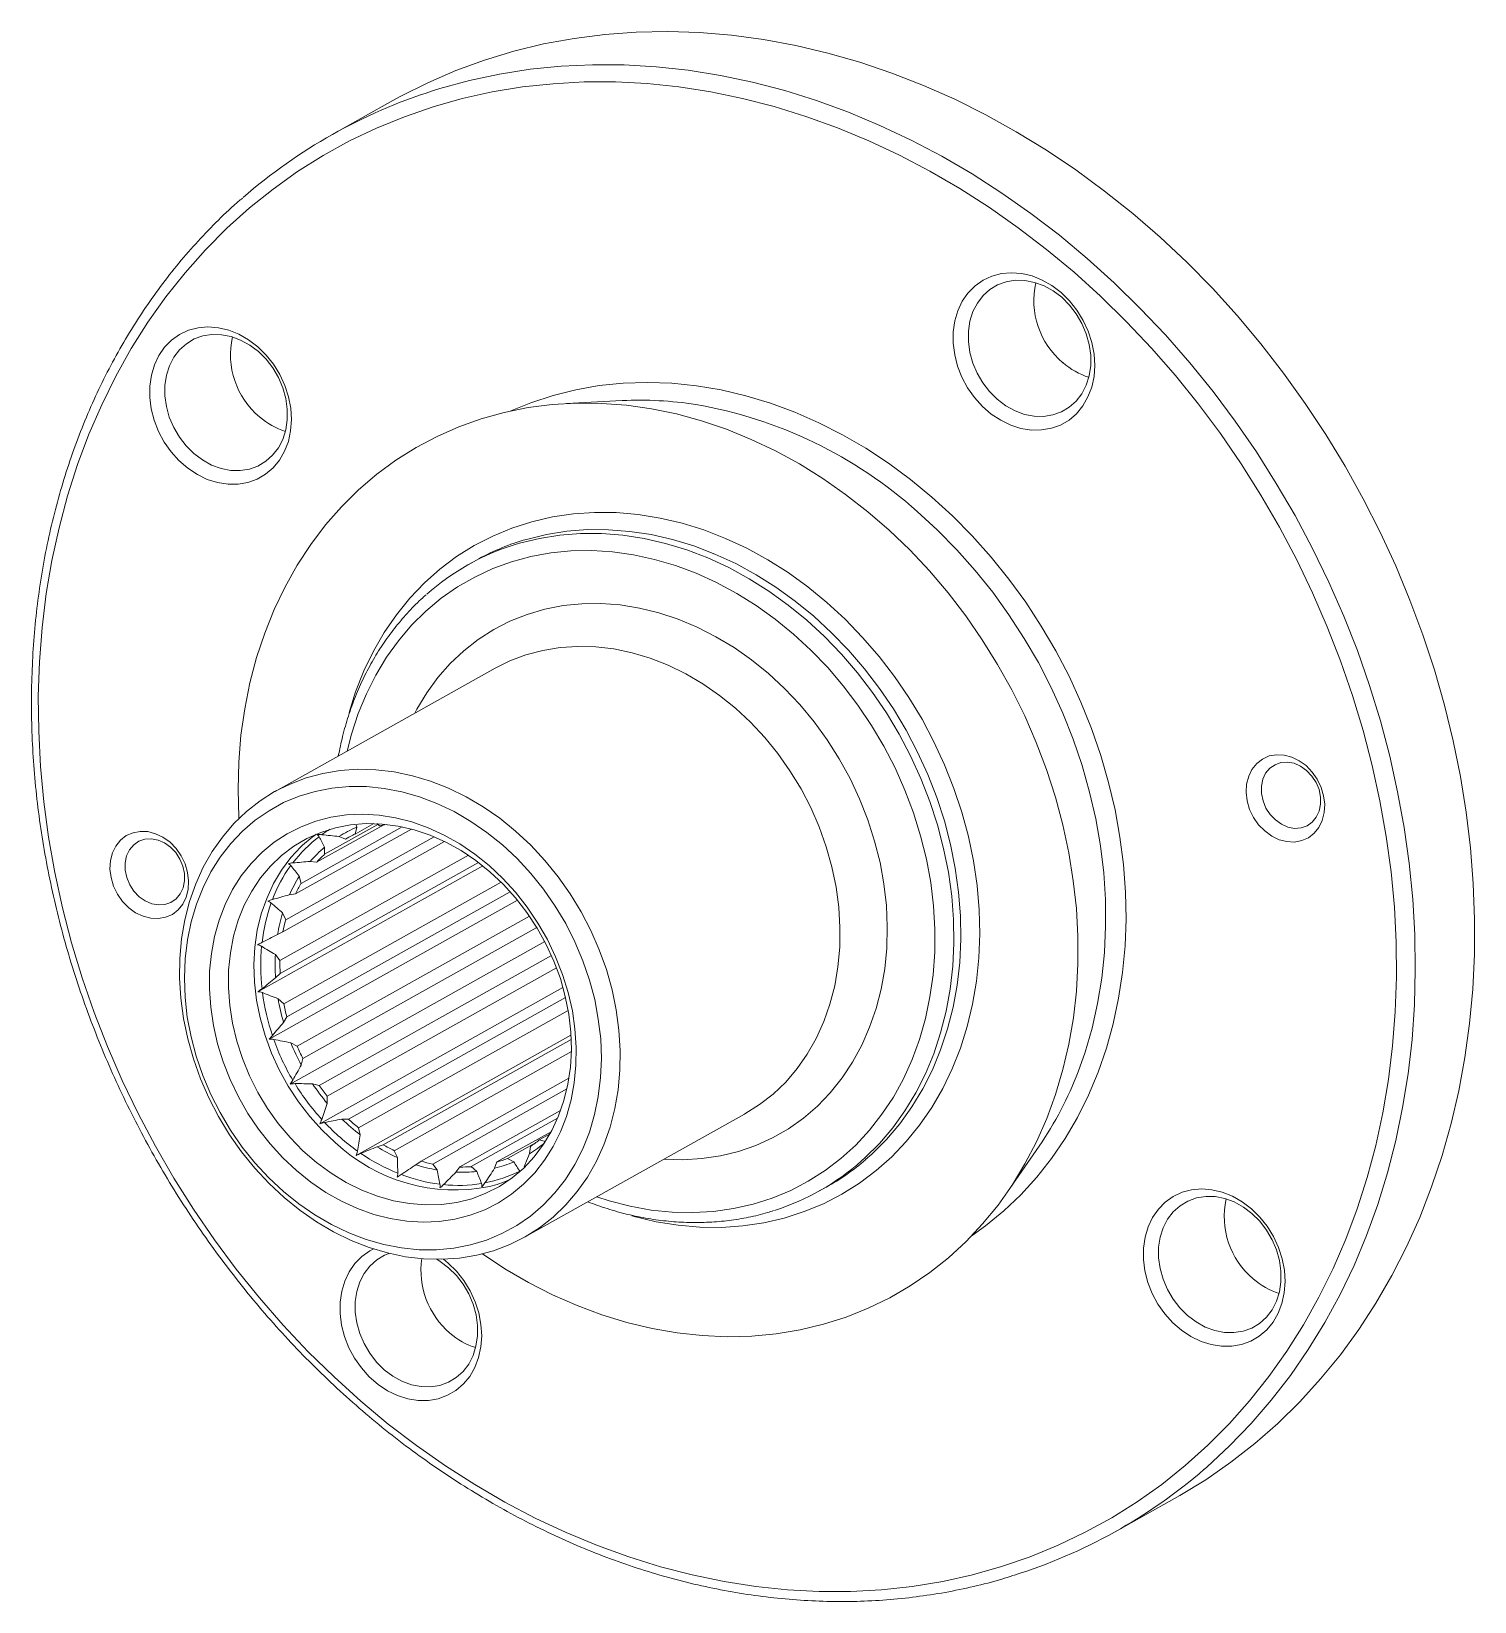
# Model space of a CAD drawing. Header units: millimetres. Extents: x -60 to 45, y -46 to 67.
import ezdxf

# ---------------------------------------------------------------- set-up
doc = ezdxf.new("R2010")
doc.units = ezdxf.units.MM

msp = doc.modelspace()

# ---------------------------------------------------------------- linework, layer by layer
at = {"color": 7, "linetype": 'Continuous', "lineweight": 15}
for p, q in [((-33.42, 62.43), (-37.71, 60.03)), ((-16.8, 40.71), (-20.83, 40.5)), ((-27.4, 29.13), (-27.91, 28.85)), ((-26.01, 21.32), (-41.94, 12.41)), ((-41.17, 3.11), (-30.42, 9.12)), ((-32.07, 9.68), (-40.47, 4.99)), ((-40.06, 5.73), (-32.73, 9.83)), ((-34.07, 9.98), (-38.93, 7.27)), ((-38.35, 7.85), (-34.49, 10.01)), ((-36.85, 8.95), (-37.31, 9.14)), ((-36.14, 9.32), (-34.8, 10.07)), ((-36.03, 9.81), (-36.14, 9.32)), ((-36.03, 9.81), (-36.07, 9.97)), ((-34.37, 9.92), (-34.58, 10.07)), ((-29.68, 8.78), (-41.37, 2.24)), ((-38.36, 8.37), (-38.35, 7.85)), ((-36.59, 9.1), (-36.85, 8.95)), ((-43.18, -2.1), (-26.89, 7.01)), ((-41.59, 0.15), (-27.94, 7.78)), ((-27.2, 7.26), (-41.58, -0.79)), ((-38.93, 7.27), (-39.4, 7.33)), ((-41.31, -2.97), (-25.57, 5.84)), ((-40.19, 6.26), (-40.06, 5.73)), ((-24.91, 5.14), (-41.09, -3.91)), ((-40.47, 4.99), (-40.91, 4.92)), ((-42.38, -5.54), (-24.38, 4.53)), ((-41.4, 3.61), (-41.17, 3.11)), ((-40.34, -6.05), (-23.51, 3.37)), ((-22.98, 2.54), (-39.93, -6.94)), ((-41.37, 2.24), (-41.77, 2.05)), ((-40.85, -8.79), (-22.41, 1.53)), ((-41.92, 0.59), (-41.59, 0.15)), ((-38.75, -8.89), (-21.92, 0.52)), ((-41.58, -0.79), (-41.91, -1.1)), ((-21.55, -0.38), (-38.16, -9.67)), ((-38.7, -11.66), (-21.09, -1.8)), ((-41.72, -2.61), (-41.31, -2.97)), ((-36.63, -11.32), (-20.9, -2.52)), ((-41.09, -3.91), (-41.32, -4.32)), ((-20.71, -3.45), (-35.91, -11.95)), ((-36.07, -13.96), (-20.51, -5.25)), ((-34.12, -13.18), (-20.49, -5.56)), ((-40.8, -5.8), (-40.34, -6.05)), ((-20.48, -6.44), (-33.31, -13.62)), ((-39.93, -6.94), (-40.05, -7.41)), ((-39.23, -8.77), (-38.75, -8.89)), ((-31.37, -14.37), (-20.66, -8.37)), ((-38.16, -9.67), (-38.16, -10.19)), ((-20.8, -9.14), (-30.52, -14.58)), ((-37.1, -11.33), (-36.63, -11.32)), ((-28.56, -14.79), (-21.26, -10.7)), ((-21.48, -11.27), (-27.73, -14.77)), ((-23.87, -19.88), (-7.95, -10.98)), ((-35.91, -11.95), (-35.79, -12.47)), ((-25.87, -14.43), (-21.94, -12.24)), ((-22.03, -12.4), (-22.81, -12.84)), ((-34.55, -13.33), (-34.12, -13.18)), ((-33.31, -13.62), (-33.08, -14.11)), ((-23.04, -13.02), (-25.1, -14.17)), ((-23.51, -13.83), (-23.45, -13.31)), ((-22.81, -12.84), (-22.36, -12.96)), ((11.11, -16.6), (13.39, -13.28)), ((-31.74, -14.63), (-31.37, -14.37)), ((-30.52, -14.58), (-30.2, -15.01)), ((-27.73, -14.77), (-27.33, -15.12)), ((-26.04, -14.89), (-25.87, -14.43)), ((-25.1, -14.17), (-24.66, -14.42)), ((-28.84, -15.17), (-28.56, -14.79)), ((-2.52, -16.53), (-2.02, -16.25)), ((18.91, -41.21), (23.21, -38.81))]:
    msp.add_line(p, q, dxfattribs=at)
at = {"color": 7, "linetype": 'Continuous', "lineweight": 15, "flags": 128}
for points in [[(23.21, -38.81), (23.59, -38.59), (25.47, -37.44), (27.28, -36.18), (29.02, -34.82), (30.69, -33.36), (32.28, -31.8), (33.78, -30.14), (35.21, -28.4), (36.54, -26.56), (37.79, -24.65), (38.94, -22.65), (40, -20.58), (40.96, -18.45), (41.82, -16.24), (42.58, -13.97), (43.23, -11.65), (43.78, -9.28), (44.23, -6.86), (44.57, -4.4), (44.8, -1.91), (44.92, 0.61), (44.93, 3.16), (44.84, 5.73), (44.64, 8.31), (44.32, 10.89), (43.91, 13.48), (43.38, 16.07), (42.75, 18.64), (42.02, 21.2), (41.19, 23.75), (40.25, 26.26), (39.22, 28.74), (38.09, 31.19), (36.87, 33.6), (35.56, 35.96), (34.15, 38.26), (32.67, 40.51), (31.1, 42.7), (29.45, 44.82), (27.73, 46.86), (25.94, 48.84), (24.08, 50.73), (22.16, 52.54), (20.17, 54.25), (18.14, 55.88), (16.05, 57.41), (13.92, 58.85), (11.74, 60.18), (9.53, 61.41), (7.29, 62.53), (5.02, 63.53), (2.73, 64.43), (0.42, 65.22), (-1.9, 65.88), (-4.23, 66.43), (-6.56, 66.87), (-8.88, 67.18), (-11.2, 67.37), (-13.5, 67.45), (-15.79, 67.4), (-18.05, 67.23), (-20.29, 66.94), (-22.49, 66.54), (-24.66, 66.01), (-26.78, 65.37), (-28.85, 64.61), (-30.88, 63.73), (-32.84, 62.75), (-33.42, 62.43)], [(15.92, 50), (13.93, 51.66), (11.88, 53.22), (9.79, 54.69), (7.66, 56.06), (5.49, 57.32), (3.28, 58.48), (1.05, 59.53), (-1.21, 60.46), (-3.49, 61.29), (-5.79, 62), (-8.09, 62.59), (-10.39, 63.07), (-12.7, 63.43), (-15, 63.67), (-17.28, 63.79), (-19.55, 63.79), (-21.8, 63.66), (-24.03, 63.42), (-26.22, 63.06), (-28.38, 62.58), (-30.49, 61.99), (-32.57, 61.27), (-34.59, 60.45), (-36.55, 59.51), (-38.46, 58.46), (-40.31, 57.3), (-42.09, 56.03), (-43.79, 54.66), (-45.43, 53.19), (-46.98, 51.63), (-48.46, 49.97), (-49.85, 48.22), (-51.15, 46.39), (-52.36, 44.47), (-53.48, 42.47), (-54.5, 40.41), (-55.42, 38.27), (-56.25, 36.07), (-56.97, 33.81), (-57.59, 31.5), (-58.1, 29.13), (-58.51, 26.73), (-58.81, 24.28), (-59, 21.8), (-59.09, 19.3), (-59.06, 16.77), (-58.93, 14.22), (-58.69, 11.66), (-58.35, 9.1), (-57.9, 6.54), (-57.34, 3.98), (-56.68, 1.44), (-55.91, -1.09), (-55.05, -3.6), (-54.08, -6.08), (-53.02, -8.52), (-51.86, -10.93), (-50.61, -13.29), (-49.27, -15.6), (-47.85, -17.86), (-46.34, -20.06), (-44.75, -22.2), (-43.08, -24.26), (-41.35, -26.26), (-39.54, -28.17), (-37.67, -30), (-35.73, -31.75), (-33.74, -33.41), (-31.7, -34.97), (-29.61, -36.44), (-27.48, -37.8), (-25.3, -39.07), (-23.1, -40.22), (-20.86, -41.27), (-18.6, -42.21), (-16.32, -43.04), (-14.03, -43.75), (-11.73, -44.34), (-9.42, -44.82), (-7.12, -45.18), (-4.82, -45.41), (-2.53, -45.53), (-0.26, -45.53), (1.99, -45.41), (4.21, -45.17), (6.41, -44.81), (8.56, -44.33), (10.68, -43.73), (12.75, -43.02), (14.77, -42.19), (16.74, -41.25), (18.65, -40.2), (20.49, -39.04), (22.27, -37.78), (23.98, -36.41), (25.61, -34.94), (27.17, -33.37), (28.64, -31.72), (30.03, -29.97), (31.33, -28.13), (32.54, -26.22), (33.66, -24.22), (34.68, -22.15), (35.61, -20.02), (36.43, -17.82), (37.15, -15.56), (37.77, -13.24), (38.28, -10.88), (38.69, -8.47), (38.99, -6.03), (39.19, -3.55), (39.27, -1.04), (39.25, 1.49), (39.12, 4.03), (38.88, 6.59), (38.53, 9.15), (38.08, 11.72), (37.52, 14.27), (36.86, 16.82), (36.1, 19.35), (35.23, 21.85), (34.26, 24.33), (33.2, 26.78), (32.05, 29.18), (30.8, 31.55), (29.46, 33.86), (28.03, 36.12), (26.52, 38.32), (24.93, 40.45), (23.27, 42.52), (21.53, 44.51), (19.72, 46.42), (17.85, 48.26), (15.92, 50)], [(14.99, 48.53), (15.6, 47.94), (16.13, 47.26), (16.59, 46.52), (16.95, 45.73), (17.22, 44.92), (17.38, 44.08), (17.43, 43.25), (17.37, 42.45), (17.2, 41.68), (16.93, 40.97), (16.56, 40.32), (16.1, 39.76), (15.56, 39.3), (14.95, 38.94), (14.28, 38.7), (13.57, 38.58), (12.83, 38.57), (12.08, 38.69), (11.34, 38.93), (10.61, 39.28), (9.92, 39.73), (9.29, 40.29), (8.71, 40.93), (8.21, 41.64), (7.8, 42.4), (7.49, 43.21), (7.28, 44.03), (7.17, 44.87), (7.17, 45.69), (7.29, 46.48), (7.51, 47.22), (7.83, 47.9), (8.24, 48.5), (8.75, 49.01), (9.33, 49.42), (9.97, 49.72), (10.66, 49.91), (11.38, 49.97), (12.13, 49.92), (12.88, 49.74), (13.62, 49.44), (14.32, 49.04), (14.99, 48.53)], [(15.03, 48.19), (14.41, 48.65), (13.75, 49.02), (13.06, 49.27), (12.36, 49.41), (11.67, 49.42), (11.01, 49.32), (10.39, 49.09), (9.82, 48.75), (9.33, 48.31), (8.92, 47.77), (8.6, 47.16), (8.38, 46.47), (8.27, 45.74), (8.27, 44.98), (8.37, 44.2), (8.59, 43.43), (8.9, 42.69), (9.31, 41.99), (9.8, 41.36), (10.36, 40.8), (10.98, 40.33), (11.65, 39.97), (12.33, 39.71), (13.03, 39.58), (13.72, 39.56), (14.39, 39.67), (15.01, 39.89), (15.57, 40.23), (16.07, 40.67), (16.48, 41.21), (16.8, 41.83), (17.01, 42.51), (17.13, 43.25), (17.13, 44.01), (17.02, 44.78), (16.81, 45.55), (16.49, 46.29), (16.08, 46.99), (15.59, 47.63), (15.03, 48.19)], [(-43.19, 44.61), (-42.59, 44.01), (-42.05, 43.34), (-41.6, 42.6), (-41.23, 41.81), (-40.97, 40.99), (-40.81, 40.16), (-40.76, 39.33), (-40.82, 38.52), (-40.98, 37.75), (-41.25, 37.04), (-41.62, 36.4), (-42.08, 35.84), (-42.63, 35.38), (-43.24, 35.02), (-43.91, 34.78), (-44.62, 34.65), (-45.35, 34.65), (-46.1, 34.77), (-46.85, 35), (-47.57, 35.35), (-48.26, 35.81), (-48.9, 36.36), (-49.47, 37), (-49.97, 37.71), (-50.38, 38.48), (-50.69, 39.28), (-50.91, 40.11), (-51.01, 40.94), (-51.01, 41.76), (-50.9, 42.55), (-50.68, 43.29), (-50.36, 43.97), (-49.94, 44.58), (-49.44, 45.09), (-48.86, 45.5), (-48.22, 45.8), (-47.52, 45.98), (-46.8, 46.05), (-46.05, 45.99), (-45.3, 45.81), (-44.57, 45.52), (-43.86, 45.11), (-43.19, 44.61)], [(-43.15, 44.26), (-43.77, 44.73), (-44.44, 45.09), (-45.12, 45.35), (-45.82, 45.48), (-46.51, 45.5), (-47.17, 45.39), (-47.8, 45.17), (-48.36, 44.83), (-48.86, 44.39), (-49.27, 43.85), (-49.59, 43.23), (-49.8, 42.55), (-49.92, 41.81), (-49.92, 41.05), (-49.81, 40.28), (-49.6, 39.51), (-49.28, 38.77), (-48.87, 38.07), (-48.38, 37.43), (-47.82, 36.87), (-47.2, 36.41), (-46.54, 36.04), (-45.85, 35.79), (-45.15, 35.65), (-44.46, 35.64), (-43.8, 35.74), (-43.18, 35.97), (-42.61, 36.31), (-42.12, 36.75), (-41.7, 37.29), (-41.39, 37.9), (-41.17, 38.59), (-41.06, 39.32), (-41.06, 40.08), (-41.16, 40.86), (-41.38, 41.63), (-41.69, 42.37), (-42.1, 43.07), (-42.59, 43.7), (-43.15, 44.26)], [(-44.56, 10.45), (-44.56, 10.54), (-44.62, 12.54), (-44.57, 14.52), (-44.41, 16.47), (-44.14, 18.39), (-43.76, 20.27), (-43.28, 22.1), (-42.69, 23.87), (-42, 25.58), (-41.21, 27.23), (-40.33, 28.8), (-39.35, 30.29), (-38.28, 31.7), (-37.12, 33.02), (-35.89, 34.24), (-34.57, 35.37), (-33.19, 36.39), (-31.73, 37.31), (-30.21, 38.12), (-28.64, 38.81), (-27.01, 39.39), (-25.34, 39.85), (-23.62, 40.2), (-21.88, 40.42), (-20.1, 40.53), (-18.31, 40.51), (-16.5, 40.37), (-14.68, 40.12), (-12.86, 39.74), (-11.05, 39.24), (-9.24, 38.63), (-7.46, 37.9), (-5.7, 37.07), (-3.96, 36.12), (-2.27, 35.07), (-0.62, 33.91), (0.99, 32.66), (2.53, 31.32), (4.02, 29.89), (5.45, 28.37), (6.8, 26.78), (8.08, 25.12), (9.28, 23.39), (10.39, 21.6), (11.42, 19.76), (12.35, 17.87), (13.19, 15.94), (13.93, 13.98), (14.57, 11.99), (15.11, 9.98), (15.54, 7.96), (15.87, 5.94), (16.09, 3.92), (16.2, 1.91), (16.2, -0.08), (16.09, -2.05), (15.88, -3.99), (15.55, -5.89), (15.12, -7.74), (14.59, -9.54), (13.95, -11.29), (13.21, -12.97), (12.37, -14.57), (11.44, -16.11), (10.42, -17.56), (9.3, -18.92), (8.11, -20.19), (6.83, -21.37), (5.48, -22.44), (4.06, -23.41), (2.57, -24.28), (1.02, -25.03), (-0.58, -25.67), (-2.23, -26.19), (-3.92, -26.59), (-5.65, -26.88), (-7.41, -27.04), (-9.2, -27.09), (-11, -27.01), (-12.82, -26.81), (-14.64, -26.49), (-16.46, -26.06), (-18.27, -25.5), (-20.06, -24.83), (-21.84, -24.05), (-23.58, -23.16), (-25.3, -22.16), (-26.92, -21.09)], [(32.73, 14.27), (33.17, 13.81), (33.54, 13.28), (33.82, 12.7), (34, 12.09), (34.08, 11.47), (34.04, 10.87), (33.9, 10.3), (33.66, 9.8), (33.32, 9.38), (32.9, 9.05), (32.42, 8.84), (31.89, 8.74), (31.34, 8.77), (30.78, 8.91), (30.24, 9.17), (29.74, 9.54), (29.29, 9.99), (28.93, 10.52), (28.64, 11.1), (28.46, 11.72), (28.39, 12.34), (28.42, 12.94), (28.57, 13.5), (28.81, 14), (29.15, 14.43), (29.57, 14.75), (30.05, 14.97), (30.58, 15.06), (31.13, 15.04), (31.69, 14.89), (32.23, 14.63), (32.73, 14.27)], [(-24.52, 9.53), (-23.43, 8.51), (-22.4, 7.41), (-21.44, 6.23), (-20.57, 4.99), (-19.77, 3.68), (-19.07, 2.32), (-18.46, 0.93), (-17.95, -0.5), (-17.54, -1.96), (-17.23, -3.42), (-17.04, -4.89), (-16.95, -6.35), (-16.97, -7.79), (-17.1, -9.2), (-17.33, -10.57), (-17.68, -11.9), (-18.13, -13.18), (-18.67, -14.38), (-19.32, -15.52), (-20.06, -16.58), (-20.88, -17.54), (-21.79, -18.42), (-22.78, -19.19), (-23.83, -19.86), (-24.95, -20.41), (-26.12, -20.86), (-27.33, -21.18), (-28.59, -21.39), (-29.87, -21.48), (-31.18, -21.44), (-32.49, -21.29), (-33.81, -21.01), (-35.12, -20.62), (-36.42, -20.11), (-37.7, -19.49), (-38.94, -18.76), (-40.14, -17.93), (-41.29, -17), (-42.38, -15.98), (-43.41, -14.88), (-44.37, -13.7), (-45.24, -12.46), (-46.04, -11.15), (-46.74, -9.79), (-47.35, -8.4), (-47.86, -6.97), (-48.27, -5.51), (-48.58, -4.05), (-48.77, -2.58), (-48.86, -1.13), (-48.84, 0.31), (-48.71, 1.73), (-48.48, 3.1), (-48.13, 4.43), (-47.68, 5.7), (-47.14, 6.91), (-46.49, 8.05), (-45.75, 9.1), (-44.93, 10.07), (-44.02, 10.95), (-43.03, 11.72), (-41.98, 12.39), (-40.86, 12.94), (-39.69, 13.39), (-38.48, 13.71), (-37.22, 13.92), (-35.94, 14.01), (-34.64, 13.97), (-33.32, 13.82), (-32, 13.54), (-30.69, 13.15), (-29.39, 12.64), (-28.11, 12.02), (-26.87, 11.29), (-25.67, 10.46), (-24.52, 9.53)], [(32.77, 13.92), (32.33, 14.23), (31.86, 14.44), (31.38, 14.52), (30.91, 14.49), (30.48, 14.34), (30.1, 14.08), (29.8, 13.72), (29.6, 13.28), (29.49, 12.79), (29.5, 12.26), (29.61, 11.72), (29.82, 11.2), (30.13, 10.74), (30.51, 10.34), (30.94, 10.03), (31.41, 9.82), (31.9, 9.73), (32.37, 9.77), (32.8, 9.92), (33.18, 10.18), (33.47, 10.54), (33.68, 10.98), (33.78, 11.47), (33.78, 12), (33.67, 12.54), (33.46, 13.05), (33.15, 13.52), (32.77, 13.92)], [(-25.48, 8.53), (-26.6, 9.43), (-27.77, 10.23), (-28.98, 10.94), (-30.22, 11.53), (-31.48, 12.01), (-32.76, 12.37), (-34.04, 12.62), (-35.32, 12.75), (-36.58, 12.76), (-37.82, 12.64), (-39.03, 12.41), (-40.2, 12.05), (-41.32, 11.59), (-42.38, 11), (-43.38, 10.32), (-44.3, 9.52), (-45.15, 8.63), (-45.91, 7.65), (-46.59, 6.59), (-47.16, 5.45), (-47.64, 4.24), (-48.02, 2.97), (-48.29, 1.65), (-48.46, 0.29), (-48.51, -1.11), (-48.46, -2.52), (-48.3, -3.94), (-48.03, -5.37), (-47.65, -6.78), (-47.18, -8.17), (-46.6, -9.54), (-45.93, -10.86), (-45.17, -12.14), (-44.32, -13.35), (-43.4, -14.5), (-42.4, -15.58), (-41.34, -16.57), (-40.22, -17.47), (-39.05, -18.27), (-37.85, -18.97), (-36.61, -19.57), (-35.34, -20.05), (-34.07, -20.41), (-32.78, -20.66), (-31.51, -20.79), (-30.24, -20.79), (-29, -20.68), (-27.79, -20.44), (-26.62, -20.09), (-25.51, -19.62), (-24.44, -19.04), (-23.44, -18.35), (-22.52, -17.56), (-21.67, -16.67), (-20.91, -15.69), (-20.23, -14.62), (-19.66, -13.48), (-19.18, -12.27), (-18.8, -11), (-18.53, -9.68), (-18.37, -8.32), (-18.31, -6.93), (-18.36, -5.52), (-18.53, -4.1), (-18.79, -2.67), (-19.17, -1.26), (-19.65, 0.14), (-20.22, 1.5), (-20.89, 2.83), (-21.65, 4.1), (-22.5, 5.32), (-23.42, 6.47), (-24.42, 7.54), (-25.48, 8.53)], [(-26.43, 7.03), (-25.45, 6.1), (-24.53, 5.1), (-23.68, 4.02), (-22.9, 2.87), (-22.22, 1.68), (-21.62, 0.43), (-21.12, -0.85), (-20.72, -2.16), (-20.41, -3.48), (-20.22, -4.8), (-20.13, -6.12), (-20.15, -7.42), (-20.27, -8.7), (-20.5, -9.94), (-20.83, -11.13), (-21.27, -12.26), (-21.8, -13.32), (-22.43, -14.31), (-23.14, -15.22), (-23.94, -16.04), (-24.81, -16.76), (-25.75, -17.38), (-26.76, -17.89), (-27.82, -18.29), (-28.92, -18.57), (-30.06, -18.74), (-31.22, -18.79), (-32.41, -18.72), (-33.6, -18.53), (-34.79, -18.23), (-35.97, -17.81), (-37.13, -17.27), (-38.26, -16.64), (-39.35, -15.9), (-40.39, -15.06), (-41.37, -14.14), (-42.3, -13.13), (-43.15, -12.05), (-43.92, -10.91), (-44.6, -9.71), (-45.2, -8.47), (-45.7, -7.19), (-46.11, -5.88), (-46.41, -4.56), (-46.6, -3.23), (-46.69, -1.92), (-46.68, -0.61), (-46.55, 0.66), (-46.32, 1.9), (-45.99, 3.09), (-45.55, 4.22), (-45.02, 5.29), (-44.4, 6.28), (-43.68, 7.19), (-42.88, 8), (-42.01, 8.72), (-41.07, 9.34), (-40.06, 9.85), (-39, 10.25), (-37.9, 10.54), (-36.76, 10.7), (-35.6, 10.75), (-34.41, 10.68), (-33.22, 10.49), (-32.03, 10.19), (-30.85, 9.77), (-29.69, 9.24), (-28.56, 8.6), (-27.48, 7.86), (-26.43, 7.03)], [(-49.55, 8.72), (-49.11, 8.26), (-48.74, 7.73), (-48.46, 7.15), (-48.28, 6.54), (-48.2, 5.92), (-48.24, 5.31), (-48.38, 4.75), (-48.63, 4.25), (-48.96, 3.83), (-49.38, 3.5), (-49.87, 3.29), (-50.39, 3.19), (-50.95, 3.22), (-51.5, 3.36), (-52.04, 3.62), (-52.54, 3.98), (-52.99, 4.44), (-53.36, 4.97), (-53.64, 5.55), (-53.82, 6.16), (-53.9, 6.78), (-53.86, 7.39), (-53.72, 7.95), (-53.47, 8.45), (-53.13, 8.87), (-52.72, 9.2), (-52.23, 9.41), (-51.71, 9.51), (-51.15, 9.49), (-50.6, 9.34), (-50.06, 9.08), (-49.55, 8.72)], [(-26.38, 6.59), (-27.4, 7.4), (-28.47, 8.12), (-29.57, 8.73), (-30.71, 9.23), (-31.86, 9.62), (-33.03, 9.89), (-34.19, 10.04), (-35.34, 10.07), (-36.47, 9.98), (-37.57, 9.77), (-38.63, 9.44), (-39.64, 8.99), (-40.59, 8.43), (-41.47, 7.77), (-42.27, 7), (-43, 6.14), (-43.63, 5.19), (-44.17, 4.17), (-44.61, 3.07), (-44.95, 1.92), (-45.18, 0.71), (-45.31, -0.53), (-45.32, -1.81), (-45.23, -3.09), (-45.03, -4.39), (-44.72, -5.68), (-44.31, -6.95), (-43.8, -8.19), (-43.19, -9.4), (-42.49, -10.55), (-41.71, -11.65), (-40.85, -12.67), (-39.92, -13.62), (-38.93, -14.48), (-37.88, -15.25), (-36.79, -15.91), (-35.67, -16.47), (-34.53, -16.91), (-33.37, -17.24), (-32.2, -17.45), (-31.04, -17.54), (-29.9, -17.51), (-28.78, -17.36), (-27.7, -17.09), (-26.67, -16.7), (-25.69, -16.2), (-24.78, -15.58), (-23.93, -14.87), (-23.17, -14.05), (-22.49, -13.15), (-21.9, -12.16), (-21.41, -11.1), (-21.02, -9.97), (-20.73, -8.79), (-20.55, -7.56), (-20.48, -6.3), (-20.52, -5.02), (-20.67, -3.73), (-20.92, -2.44), (-21.28, -1.15), (-21.75, 0.11), (-22.31, 1.33), (-22.96, 2.51), (-23.7, 3.64), (-24.52, 4.7), (-25.42, 5.69), (-26.38, 6.59)], [(-49.51, 8.37), (-49.95, 8.68), (-50.42, 8.88), (-50.9, 8.97), (-51.37, 8.94), (-51.81, 8.79), (-52.18, 8.53), (-52.48, 8.17), (-52.69, 7.73), (-52.79, 7.23), (-52.79, 6.7), (-52.68, 6.17), (-52.46, 5.65), (-52.16, 5.18), (-51.78, 4.78), (-51.34, 4.48), (-50.87, 4.27), (-50.39, 4.18), (-49.92, 4.21), (-49.48, 4.36), (-49.11, 4.63), (-48.81, 4.98), (-48.6, 5.42), (-48.5, 5.92), (-48.5, 6.45), (-48.62, 6.99), (-48.83, 7.5), (-49.13, 7.97), (-49.51, 8.37)], [(28.77, -17.82), (29.38, -18.42), (29.92, -19.09), (30.37, -19.83), (30.73, -20.62), (31, -21.44), (31.16, -22.27), (31.21, -23.1), (31.15, -23.91), (30.98, -24.68), (30.71, -25.39), (30.34, -26.03), (29.88, -26.59), (29.34, -27.05), (28.73, -27.41), (28.06, -27.65), (27.35, -27.78), (26.61, -27.78), (25.86, -27.66), (25.12, -27.43), (24.39, -27.08), (23.71, -26.62), (23.07, -26.07), (22.49, -25.43), (22, -24.72), (21.59, -23.95), (21.27, -23.15), (21.06, -22.32), (20.95, -21.49), (20.96, -20.67), (21.07, -19.88), (21.29, -19.14), (21.61, -18.46), (22.03, -17.85), (22.53, -17.34), (23.11, -16.93), (23.75, -16.63), (24.44, -16.44), (25.17, -16.38), (25.91, -16.44), (26.66, -16.61), (27.4, -16.91), (28.11, -17.31), (28.77, -17.82)], [(28.81, -18.17), (28.19, -17.7), (27.53, -17.33), (26.84, -17.08), (26.14, -16.94), (25.46, -16.93), (24.79, -17.04), (24.17, -17.26), (23.6, -17.6), (23.11, -18.04), (22.7, -18.58), (22.38, -19.2), (22.16, -19.88), (22.05, -20.61), (22.05, -21.38), (22.16, -22.15), (22.37, -22.92), (22.68, -23.66), (23.09, -24.36), (23.58, -25), (24.15, -25.55), (24.77, -26.02), (25.43, -26.39), (26.12, -26.64), (26.81, -26.78), (27.5, -26.79), (28.17, -26.69), (28.79, -26.46), (29.36, -26.12), (29.85, -25.68), (30.26, -25.14), (30.58, -24.52), (30.8, -23.84), (30.91, -23.11), (30.91, -22.34), (30.8, -21.57), (30.59, -20.8), (30.28, -20.06), (29.87, -19.36), (29.38, -18.73), (28.81, -18.17)], [(-29.75, -21.48), (-29.41, -21.75), (-28.81, -22.34), (-28.27, -23.02), (-27.81, -23.76), (-27.45, -24.55), (-27.18, -25.36), (-27.03, -26.2), (-26.97, -27.03), (-27.03, -27.83), (-27.2, -28.6), (-27.47, -29.31), (-27.84, -29.96), (-28.3, -30.51), (-28.84, -30.98), (-29.46, -31.33), (-30.12, -31.58), (-30.83, -31.7), (-31.57, -31.71), (-32.32, -31.59), (-33.07, -31.35), (-33.79, -31), (-34.48, -30.54), (-35.12, -29.99), (-35.69, -29.35), (-36.19, -28.64), (-36.6, -27.88), (-36.91, -27.07), (-37.12, -26.25), (-37.23, -25.41), (-37.23, -24.59), (-37.11, -23.8), (-36.89, -23.06), (-36.57, -22.38), (-36.16, -21.78), (-35.65, -21.27), (-35.08, -20.86), (-34.82, -20.72)], [(-33.67, -21.05), (-34.01, -21.19), (-34.58, -21.53), (-35.07, -21.97), (-35.49, -22.51), (-35.8, -23.12), (-36.02, -23.81), (-36.13, -24.54), (-36.13, -25.3), (-36.03, -26.08), (-35.81, -26.85), (-35.5, -27.59), (-35.09, -28.29), (-34.6, -28.92), (-34.04, -29.48), (-33.42, -29.95), (-32.75, -30.31), (-32.07, -30.57), (-31.37, -30.7), (-30.68, -30.72), (-30.02, -30.61), (-29.39, -30.39), (-28.83, -30.05), (-28.33, -29.6), (-27.92, -29.07), (-27.6, -28.45), (-27.39, -27.77), (-27.27, -27.03), (-27.27, -26.27), (-27.38, -25.49), (-27.59, -24.73), (-27.91, -23.99), (-28.32, -23.29), (-28.81, -22.65), (-29.37, -22.09), (-29.37, -22.09)], [(-29.37, -22.09), (-29.99, -21.63), (-30.23, -21.48)]]:
    msp.add_lwpolyline(points, dxfattribs=at)
at = {"color": 8, "linetype": 'Continuous', "lineweight": 15, "flags": 128}
for points in [[(-30.53, 63.14), (-30.02, 63.3), (-27.87, 63.88), (-25.69, 64.35), (-23.47, 64.7), (-21.22, 64.93), (-18.95, 65.03), (-16.65, 65.02), (-14.34, 64.89), (-12.02, 64.64), (-9.69, 64.26), (-7.36, 63.77), (-5.03, 63.16), (-2.72, 62.44), (-0.42, 61.59), (1.86, 60.64), (4.12, 59.58), (6.34, 58.4), (8.54, 57.12), (10.69, 55.74), (12.8, 54.26), (14.87, 52.68), (16.88, 51)], [(16.88, 51), (18.83, 49.24), (20.72, 47.39), (22.55, 45.46), (24.31, 43.45), (25.99, 41.36), (27.6, 39.21), (29.13, 36.99), (30.57, 34.71), (31.93, 32.38), (33.2, 30), (34.37, 27.57), (35.45, 25.1), (36.44, 22.6), (37.32, 20.07), (38.11, 17.52), (38.79, 14.95), (39.36, 12.37), (39.83, 9.78), (40.2, 7.2), (40.45, 4.61), (40.6, 2.04), (40.64, -0.52), (40.57, -3.06), (40.4, -5.56), (40.11, -8.04), (39.72, -10.48), (39.23, -12.88), (38.62, -15.22), (37.92, -17.52), (37.11, -19.75), (36.2, -21.93), (35.19, -24.03), (34.08, -26.06), (32.88, -28.02), (31.59, -29.89), (30.21, -31.68), (28.74, -33.38), (27.19, -34.99), (25.57, -36.5), (25.36, -36.69)], [(-24.86, 39.96), (-23.42, 40.55), (-21.81, 41.08), (-20.15, 41.5), (-18.46, 41.79), (-16.73, 41.97), (-14.98, 42.03), (-13.21, 41.96), (-11.43, 41.78), (-9.64, 41.48), (-7.85, 41.06), (-6.07, 40.52), (-4.31, 39.87), (-2.56, 39.11), (-0.85, 38.24), (0.84, 37.26), (2.48, 36.18), (4.08, 35), (5.63, 33.72)], [(5.63, 33.72), (7.12, 32.36), (8.55, 30.91), (9.92, 29.38), (11.21, 27.78), (12.42, 26.11), (13.55, 24.38), (14.6, 22.59), (15.56, 20.75), (16.42, 18.87), (17.19, 16.96), (17.86, 15.01), (18.43, 13.05), (18.89, 11.07), (19.25, 9.08), (19.5, 7.1), (19.65, 5.12), (19.69, 3.15), (19.62, 1.21), (19.44, -0.7), (19.15, -2.58), (18.76, -4.42), (18.27, -6.2), (17.67, -7.93), (16.97, -9.6), (16.17, -11.2), (15.28, -12.72), (14.3, -14.17), (13.22, -15.53), (12.07, -16.8), (10.83, -17.97), (9.52, -19.05), (8.54, -19.75)], [(-36.58, 18.11), (-36.11, 19.62), (-35.51, 21.13), (-34.82, 22.56), (-34.03, 23.92), (-33.15, 25.2), (-32.18, 26.4), (-31.13, 27.5), (-30, 28.51), (-28.79, 29.41), (-27.52, 30.21), (-26.18, 30.9), (-24.79, 31.48), (-23.35, 31.94), (-21.86, 32.29), (-20.34, 32.51), (-18.8, 32.61), (-17.23, 32.6), (-15.64, 32.46), (-14.05, 32.2), (-12.46, 31.83), (-10.88, 31.34), (-9.32, 30.73), (-7.77, 30.01), (-6.26, 29.18), (-4.78, 28.25), (-3.35, 27.22), (-1.97, 26.09)], [(16.22, -7.9), (16.72, -6.49), (17.23, -4.75), (17.63, -2.96), (17.93, -1.12), (18.13, 0.75), (18.21, 2.65), (18.19, 4.58), (18.07, 6.52), (17.83, 8.47), (17.49, 10.42), (17.05, 12.36), (16.5, 14.29), (15.86, 16.2), (15.11, 18.08), (14.27, 19.93), (13.34, 21.74), (12.32, 23.49), (11.21, 25.2), (10.03, 26.84), (8.76, 28.41), (7.43, 29.91), (6.02, 31.34), (4.56, 32.68)], [(-24.62, 30.26), (-24.24, 30.38), (-22.8, 30.73), (-21.32, 30.97), (-19.82, 31.08), (-18.29, 31.08), (-16.75, 30.96), (-15.21, 30.72), (-13.66, 30.37), (-12.12, 29.89), (-10.59, 29.31), (-9.09, 28.61), (-7.61, 27.81), (-6.18, 26.91), (-4.78, 25.9), (-3.44, 24.8)], [(-2.93, 25.09), (-4.27, 26.19), (-5.67, 27.19), (-7.11, 28.09), (-8.58, 28.9), (-10.09, 29.59), (-11.61, 30.18), (-13.15, 30.65), (-14.7, 31), (-16.25, 31.24), (-17.79, 31.36), (-19.31, 31.37), (-20.82, 31.25), (-22.29, 31.02), (-23.73, 30.66), (-23.97, 30.59)], [(-4.39, 23.8), (-5.72, 24.88), (-7.09, 25.87), (-8.51, 26.75), (-9.96, 27.53), (-11.44, 28.2), (-12.94, 28.77), (-14.46, 29.21), (-15.98, 29.54), (-17.5, 29.76), (-19.01, 29.85), (-20.51, 29.83), (-21.98, 29.68), (-23.42, 29.42), (-24.82, 29.04), (-26.18, 28.54), (-27.48, 27.93), (-28.73, 27.21), (-29.91, 26.39), (-31.02, 25.46), (-32.06, 24.44), (-33.01, 23.32), (-33.88, 22.12), (-34.65, 20.83), (-35.33, 19.47), (-35.92, 18.04), (-36.4, 16.56), (-36.72, 15.33)], [(-31.82, 18.07), (-31.67, 18.36), (-30.95, 19.54), (-30.15, 20.65), (-29.26, 21.67), (-28.28, 22.59), (-27.23, 23.41), (-26.11, 24.12), (-24.93, 24.73), (-23.69, 25.22), (-22.41, 25.6), (-21.08, 25.86), (-19.73, 25.99), (-18.34, 26.01), (-16.95, 25.91), (-15.54, 25.68), (-14.14, 25.34), (-12.74, 24.88), (-11.37, 24.3), (-10.02, 23.61), (-8.7, 22.82), (-7.43, 21.93), (-6.21, 20.94)], [(-1.97, 26.09), (-0.65, 24.87), (0.61, 23.56), (1.81, 22.18), (2.92, 20.73), (3.96, 19.21), (4.92, 17.63), (5.78, 16), (6.55, 14.33), (7.22, 12.62), (7.8, 10.89), (8.27, 9.14), (8.64, 7.37), (8.9, 5.6), (9.05, 3.84), (9.09, 2.09), (9.03, 0.36), (8.86, -1.34), (8.57, -3), (8.19, -4.61), (7.7, -6.18), (7.1, -7.68), (6.41, -9.11), (5.62, -10.48), (4.74, -11.76), (3.77, -12.95), (2.72, -14.06), (1.59, -15.06), (0.38, -15.97), (-0.89, -16.77), (-2.23, -17.46), (-3.62, -18.03), (-5.06, -18.49), (-6.54, -18.84), (-8.06, -19.06), (-9.61, -19.17), (-11.18, -19.15), (-12.76, -19.01), (-14.35, -18.76), (-15.94, -18.38), (-16.1, -18.34)], [(0.83, -14.26), (1.28, -13.86), (2.33, -12.81), (3.3, -11.67), (4.18, -10.44), (4.97, -9.13), (5.66, -7.75), (6.26, -6.3), (6.76, -4.8), (7.16, -3.23), (7.45, -1.62), (7.64, 0.02), (7.72, 1.7), (7.7, 3.4), (7.56, 5.12), (7.32, 6.84), (6.98, 8.56), (6.53, 10.27), (5.98, 11.96), (5.34, 13.62), (4.59, 15.25), (3.76, 16.84), (2.84, 18.38), (1.83, 19.86), (0.75, 21.28), (-0.41, 22.63), (-1.64, 23.9), (-2.93, 25.09)], [(-3.44, 24.8), (-2.15, 23.62), (-0.92, 22.35), (0.24, 21), (1.32, 19.58), (2.33, 18.1), (3.25, 16.56), (4.09, 14.97), (4.83, 13.34), (5.48, 11.68), (6.03, 9.98), (6.47, 8.28), (6.82, 6.56), (7.06, 4.83), (7.19, 3.12), (7.22, 1.42), (7.14, -0.26), (6.95, -1.91), (6.65, -3.52), (6.26, -5.08), (5.76, -6.59), (5.16, -8.04), (4.46, -9.42), (3.67, -10.72), (2.79, -11.95), (1.83, -13.09), (0.78, -14.14), (0.53, -14.36)], [(-8.6, 18.44), (-9.75, 19.36), (-10.95, 20.2), (-12.19, 20.92), (-13.47, 21.54), (-14.77, 22.05), (-16.08, 22.45), (-17.4, 22.72), (-18.71, 22.88), (-20.02, 22.91), (-21.3, 22.83), (-22.56, 22.62), (-23.77, 22.29), (-24.94, 21.85), (-26.01, 21.32)], [(-18.65, -16.96), (-17.74, -17.25), (-16.22, -17.64), (-14.7, -17.91), (-13.18, -18.07), (-11.68, -18.1), (-10.19, -18.02), (-8.74, -17.81), (-7.31, -17.49), (-5.93, -17.05), (-4.6, -16.5), (-3.33, -15.83), (-2.11, -15.06), (-0.97, -14.19), (0.11, -13.21), (1.1, -12.14), (2.01, -10.98), (2.84, -9.73), (3.57, -8.41), (4.2, -7.01), (4.73, -5.55), (5.17, -4.04), (5.49, -2.47), (5.72, -0.87), (5.83, 0.77), (5.84, 2.44), (5.74, 4.12), (5.54, 5.81), (5.23, 7.5), (4.81, 9.19), (4.29, 10.85), (3.67, 12.5), (2.96, 14.11), (2.15, 15.67), (1.25, 17.19), (0.27, 18.66), (-0.79, 20.06), (-1.92, 21.38), (-3.13, 22.64), (-4.39, 23.8)], [(-6.21, 20.94), (-5.04, 19.85), (-3.94, 18.69), (-2.91, 17.44), (-1.95, 16.13), (-1.08, 14.76), (-0.3, 13.33), (0.39, 11.86), (0.99, 10.35), (1.48, 8.81), (1.87, 7.26), (2.15, 5.7), (2.33, 4.14), (2.4, 2.59), (2.36, 1.06), (2.21, -0.44), (1.95, -1.91), (1.59, -3.32), (1.12, -4.68), (0.55, -5.98), (-0.12, -7.21), (-0.88, -8.35), (-1.73, -9.42), (-2.66, -10.39), (-3.68, -11.26), (-4.76, -12.03), (-5.91, -12.69), (-7.12, -13.24), (-8.38, -13.67), (-9.69, -13.99), (-11.03, -14.19), (-12.4, -14.27), (-13.76, -14.22)], [(-7.95, -10.98), (-7.91, -10.95), (-6.86, -10.28), (-5.87, -9.51), (-4.96, -8.64), (-4.14, -7.67), (-3.4, -6.62), (-2.75, -5.48), (-2.2, -4.27), (-1.76, -3), (-1.41, -1.67), (-1.18, -0.29), (-1.05, 1.12), (-1.03, 2.56), (-1.11, 4.02), (-1.31, 5.48), (-1.62, 6.95), (-2.03, 8.4), (-2.54, 9.83), (-3.15, 11.23), (-3.85, 12.58), (-4.65, 13.89), (-5.52, 15.14), (-6.48, 16.32), (-7.51, 17.42), (-8.6, 18.44)], [(-37.58, -13.03), (-38.54, -12.12), (-39.43, -11.13), (-40.25, -10.07), (-41, -8.95), (-41.65, -7.77), (-42.21, -6.54), (-42.67, -5.28), (-43.03, -4), (-43.29, -2.71), (-43.44, -1.41), (-43.48, -0.13), (-43.4, 1.13), (-43.23, 2.36), (-42.94, 3.54), (-42.55, 4.66), (-42.06, 5.73), (-41.47, 6.71), (-40.79, 7.62), (-40.08, 8.38)]]:
    msp.add_lwpolyline(points, dxfattribs=at)
at = {"color": 7, "linetype": 'Continuous', "lineweight": 15}
for centre, radius, start, end in [((-18.82, 26.24), 38.71, 107.6076, 131.0941), ((18.9, 47.96), 5.89, 167.4243, 229.9331), ((-39.28, 44.04), 5.89, 167.4243, 229.9331), ((18.55, 47.35), 5.19, 228.5842, 252.4802), ((-15.51, 14.93), 25.81, 81.0043, 92.8853), ((-39.63, 43.43), 5.19, 228.5842, 252.4802), ((-19.43, 13.69), 17.37, 107.4087, 131.5704), ((-18.91, 13.95), 17.4, 106.902, 119.2011), ((-32.85, 1.31), 9.79, 127.0829, 142.8433), ((-33.3, 1.37), 9.75, 125.599, 134.0029), ((-32.57, 1.59), 8.92, 112.8283, 122.176), ((-32.5, 1.48), 8.65, 114.88, 120.2121), ((-32.38, 1.06), 9.08, 99.6156, 102.6982), ((-32.35, 1.33), 9.25, 130.4718, 139.5899), ((-31.9, 0.63), 10.97, 144.3005, 158.9109), ((-32.29, 1.22), 8.98, 132.4735, 137.6738), ((-31.44, 0.68), 10.37, 147.4438, 155.8931), ((-31.41, 0.59), 10.07, 149.2992, 154.117), ((-30.23, 0.01), 12.74, 160.196, 173.4119), ((-29.86, 0.09), 12.06, 163.0404, 170.681), ((-29.87, 0.02), 11.71, 164.7184, 169.0747), ((-28.26, -0.21), 14.72, 174.5437, 186.544), ((-28, -0.11), 13.94, 177.1269, 184.0638), ((-28.06, -0.17), 13.53, 178.6504, 182.6054), ((-26.6, -0.01), 16.4, 187.5688, 198.7369), ((-26.43, 0.08), 15.53, 189.9727, 196.4289), ((-26.54, 0.01), 15.07, 191.3905, 195.0716), ((-25.76, 0.26), 17.29, 199.7025, 210.4837), ((-25.63, 0.34), 16.37, 202.0228, 208.256), ((-25.77, 0.26), 15.88, 203.3915, 206.9458), ((-8.09, 1.43), 26.04, 325.5945, 339.0031), ((-25.89, 0.17), 17.12, 211.4343, 222.2833), ((-25.75, 0.24), 16.21, 213.7687, 220.0422), ((-25.89, 0.17), 15.73, 215.146, 218.7237), ((-26.55, -0.52), 15.1, 225.7077, 232.2841), ((-26.67, -0.58), 14.65, 227.1513, 230.9021), ((-26.73, -0.63), 15.96, 223.2618, 234.6323), ((-27.53, -1.94), 13.38, 238.3348, 245.4664), ((-27.61, -1.96), 12.97, 239.9001, 243.968), ((-28.22, -6.19), 8.98, 301.6691, 310.4441), ((-28.29, -6.07), 8.71, 303.7122, 309.0182), ((-27.76, -2.13), 14.14, 235.6838, 248.0115), ((-28.21, -3.68), 11.51, 252.1141, 259.9993), ((-28.27, -3.65), 11.16, 253.8446, 258.3428), ((-28.44, -5.14), 9.66, 269.2784, 274.2318), ((-28.24, -6.1), 9.06, 284.0865, 293.3329), ((-28.31, -5.99), 8.79, 286.1158, 291.3905), ((-11, -1.37), 17.37, 287.5111, 311.6006), ((-10.51, -1.08), 17.39, 299.2357, 310.7231), ((-28.48, -3.97), 12.17, 249.1845, 262.8118), ((-28.38, -5.22), 9.96, 267.3729, 276.0558), ((-28.52, -6.52), 9.59, 280.6533, 296.6289), ((-28.77, -6.74), 9.76, 284.0108, 292.8336), ((-28.67, -5.59), 10.54, 264.1486, 279.1512), ((32.69, -18.39), 5.89, 167.4243, 229.9331), ((-25.38, -22.26), 6, 172.0396, 229.434), ((32.33, -19), 5.19, 228.5842, 252.4802), ((-25.85, -22.93), 5.19, 228.5842, 252.4802), ((0.01, -7.42), 38.71, 287.3396, 310.8942)]:
    msp.add_arc(centre, radius, start, end, dxfattribs=at)
at = {"color": 8, "linetype": 'Continuous', "lineweight": 15}
for centre, radius, start, end in [((-16.97, 8.59), 32.31, 48.1991, 80.1905), ((-33.07, 1.59), 9.44, 121.1614, 125.5122), ((-28.92, -3.83), 12.63, 226.7245, 281.4771)]:
    msp.add_arc(centre, radius, start, end, dxfattribs=at)
at = {"color": 7, "linetype": 'Continuous', "lineweight": 15}
for points, knots in [([(-44.31, 55.37), (-44.51, 55.2), (-45.24, 54.58), (-46.43, 53.42), (-47.88, 51.89), (-49.26, 50.26), (-50.56, 48.56), (-51.78, 46.79), (-52.92, 44.94), (-53.98, 43.02), (-54.95, 41.04), (-55.83, 39), (-56.63, 36.9), (-57.33, 34.74), (-57.94, 32.54), (-58.46, 30.29), (-58.88, 28.01), (-59.2, 25.68), (-59.43, 23.33), (-59.56, 20.95), (-59.6, 18.54), (-59.54, 16.12), (-59.38, 13.69), (-59.13, 11.24), (-58.78, 8.8), (-58.33, 6.35), (-57.79, 3.91), (-57.16, 1.48), (-56.44, -0.93), (-55.62, -3.32), (-54.71, -5.69), (-53.72, -8.03), (-52.64, -10.34), (-51.48, -12.6), (-50.24, -14.83), (-48.92, -17.01), (-47.52, -19.14), (-46.05, -21.21), (-44.51, -23.22), (-42.9, -25.17), (-41.23, -27.06), (-39.49, -28.87), (-37.7, -30.61), (-35.85, -32.27), (-33.95, -33.86), (-32, -35.36), (-30.01, -36.77), (-27.98, -38.09), (-25.91, -39.32), (-23.81, -40.46), (-21.69, -41.5), (-19.54, -42.45), (-17.37, -43.29), (-15.18, -44.03), (-12.98, -44.67), (-10.78, -45.2), (-8.57, -45.63), (-6.37, -45.95), (-4.17, -46.16), (-1.98, -46.27), (0.19, -46.27), (2.35, -46.16), (4.48, -45.94), (6.59, -45.62), (8.66, -45.19), (10.29, -44.78), (11.22, -44.48), (11.48, -44.39)], [0, 0, 0, 0, 0.005732, 0.021361, 0.036994, 0.05263, 0.068271, 0.083917, 0.099567, 0.115223, 0.130884, 0.146549, 0.162219, 0.177894, 0.193572, 0.209254, 0.22494, 0.240628, 0.256319, 0.272013, 0.287708, 0.303405, 0.319103, 0.334802, 0.350502, 0.366203, 0.381904, 0.397606, 0.413308, 0.42901, 0.444713, 0.460416, 0.476119, 0.491822, 0.507525, 0.523228, 0.538932, 0.554636, 0.57034, 0.586044, 0.601748, 0.617452, 0.633156, 0.64886, 0.664564, 0.680267, 0.69597, 0.711673, 0.727375, 0.743075, 0.758774, 0.774472, 0.790167, 0.80586, 0.82155, 0.837237, 0.852921, 0.8686, 0.884275, 0.899945, 0.91561, 0.931269, 0.946924, 0.962573, 0.978217, 0.993857, 1, 1, 1, 1]), ([(-31.01, 26.64), (-31.09, 26.57), (-31.53, 26.2), (-32.26, 25.44), (-33.2, 24.36), (-34.06, 23.2), (-34.83, 21.97), (-35.53, 20.66), (-36.13, 19.3), (-36.64, 17.87), (-37.06, 16.43), (-37.26, 15.45), (-37.36, 14.97)], [0, 0, 0, 0, 0.024367, 0.133132, 0.241965, 0.350888, 0.459914, 0.56905, 0.678298, 0.787654, 0.897109, 1, 1, 1, 1]), ([(-23.51, -13.83), (-23.61, -14.06), (-23.74, -14.38), (-23.88, -14.7), (-23.91, -14.78)], [0, 0, 0, 0, 0.750772, 1, 1, 1, 1]), ([(-19.3, -17.32), (-18.83, -17.49), (-17.87, -17.84), (-16.41, -18.24), (-14.92, -18.55), (-13.44, -18.74), (-11.96, -18.83), (-10.5, -18.81), (-9.06, -18.69), (-7.65, -18.45), (-6.57, -18.2), (-5.98, -18), (-5.84, -17.95)], [0, 0, 0, 0, 0.104043, 0.212107, 0.320096, 0.427997, 0.535798, 0.643487, 0.751059, 0.858512, 0.965852, 1, 1, 1, 1])]:
    msp.add_open_spline(points, degree=3, knots=knots, dxfattribs=at)
for points in [[(-38.55, 9.27), (-38.68, 9.28), (-38.8, 9.28), (-38.9, 9.27)], [(-38.9, 9.27), (-38.84, 9.25), (-38.79, 9.2), (-38.75, 9.12)], [(-38.36, 8.37), (-38.49, 8.63), (-38.62, 8.88), (-38.75, 9.12)], [(-38.55, 9.27), (-38.14, 9.23), (-37.73, 9.18), (-37.31, 9.14)], [(-40.65, 7.23), (-40.78, 7.22), (-40.9, 7.2), (-41, 7.17)], [(-41, 7.17), (-40.93, 7.15), (-40.86, 7.1), (-40.8, 7.03)], [(-40.19, 6.26), (-40.39, 6.52), (-40.6, 6.77), (-40.8, 7.03)], [(-40.65, 7.23), (-40.23, 7.26), (-39.82, 7.3), (-39.4, 7.33)], [(-42.13, 4.57), (-42.25, 4.54), (-42.37, 4.5), (-42.47, 4.46)], [(-42.13, 4.57), (-41.72, 4.69), (-41.32, 4.8), (-40.91, 4.92)], [(-42.47, 4.46), (-42.39, 4.44), (-42.3, 4.39), (-42.22, 4.32)], [(-41.4, 3.61), (-41.67, 3.85), (-41.95, 4.09), (-42.22, 4.32)], [(-42.89, 1.47), (-43, 1.41), (-43.11, 1.35), (-43.21, 1.3)], [(-43.21, 1.3), (-43.12, 1.29), (-43.02, 1.25), (-42.92, 1.19)], [(-41.92, 0.59), (-42.26, 0.79), (-42.59, 0.99), (-42.92, 1.19)], [(-42.89, 1.47), (-42.52, 1.66), (-42.14, 1.85), (-41.77, 2.05)], [(-42.89, -1.89), (-42.56, -1.62), (-42.23, -1.36), (-41.91, -1.1)], [(-42.89, -1.89), (-42.99, -1.96), (-43.09, -2.04), (-43.18, -2.1)], [(-43.18, -2.1), (-43.08, -2.1), (-42.97, -2.13), (-42.86, -2.17)], [(-41.72, -2.61), (-42.1, -2.46), (-42.48, -2.32), (-42.86, -2.17)], [(-42.13, -5.28), (-41.86, -4.96), (-41.59, -4.64), (-41.32, -4.32)], [(-42.13, -5.28), (-42.21, -5.38), (-42.3, -5.47), (-42.38, -5.54)], [(-42.38, -5.54), (-42.27, -5.53), (-42.15, -5.54), (-42.03, -5.56)], [(-40.8, -5.8), (-41.21, -5.72), (-41.62, -5.64), (-42.03, -5.56)], [(-40.66, -8.51), (-40.45, -8.14), (-40.25, -7.78), (-40.05, -7.41)], [(-40.66, -8.51), (-40.72, -8.61), (-40.78, -8.71), (-40.85, -8.79)], [(-40.85, -8.79), (-40.75, -8.77), (-40.63, -8.76), (-40.5, -8.76)], [(-39.23, -8.77), (-39.65, -8.76), (-40.08, -8.76), (-40.5, -8.76)], [(-38.56, -11.35), (-38.43, -10.97), (-38.29, -10.58), (-38.16, -10.19)], [(-38.56, -11.35), (-38.6, -11.47), (-38.65, -11.57), (-38.7, -11.66)], [(-37.1, -11.33), (-37.52, -11.41), (-37.94, -11.49), (-38.36, -11.57)], [(-38.7, -11.66), (-38.6, -11.62), (-38.48, -11.6), (-38.36, -11.57)], [(-35.97, -13.65), (-35.91, -13.26), (-35.85, -12.86), (-35.79, -12.47)], [(-34.55, -13.33), (-34.95, -13.49), (-35.34, -13.65), (-35.74, -13.81)], [(-35.97, -13.65), (-35.99, -13.77), (-36.02, -13.87), (-36.07, -13.96)], [(-36.07, -13.96), (-35.97, -13.91), (-35.85, -13.86), (-35.74, -13.81)], [(-33.06, -15.24), (-33.06, -14.87), (-33.07, -14.49), (-33.08, -14.11)], [(-31.74, -14.63), (-32.09, -14.87), (-32.45, -15.11), (-32.8, -15.34)], [(-24.22, -15.1), (-24.36, -14.87), (-24.51, -14.65), (-24.66, -14.42)], [(-33.06, -15.24), (-33.06, -15.36), (-33.07, -15.46), (-33.11, -15.54)], [(-33.11, -15.54), (-33.01, -15.48), (-32.91, -15.41), (-32.8, -15.34)], [(-30, -16.04), (-30.06, -15.7), (-30.13, -15.36), (-30.2, -15.01)], [(-28.84, -15.17), (-29.14, -15.47), (-29.44, -15.77), (-29.74, -16.07)], [(-26.99, -15.99), (-27.1, -15.7), (-27.22, -15.41), (-27.33, -15.12)], [(-26.04, -14.89), (-26.27, -15.24), (-26.51, -15.6), (-26.74, -15.95)], [(-30, -16.04), (-29.98, -16.14), (-29.98, -16.24), (-30.01, -16.31)], [(-30.01, -16.31), (-29.92, -16.25), (-29.83, -16.16), (-29.74, -16.07)], [(-26.99, -15.99), (-26.96, -16.08), (-26.95, -16.16), (-26.96, -16.23)], [(-26.96, -16.23), (-26.89, -16.15), (-26.81, -16.05), (-26.74, -15.95)]]:
    msp.add_open_spline(points, degree=3, dxfattribs=at)

doc.saveas('drawing.dxf')
